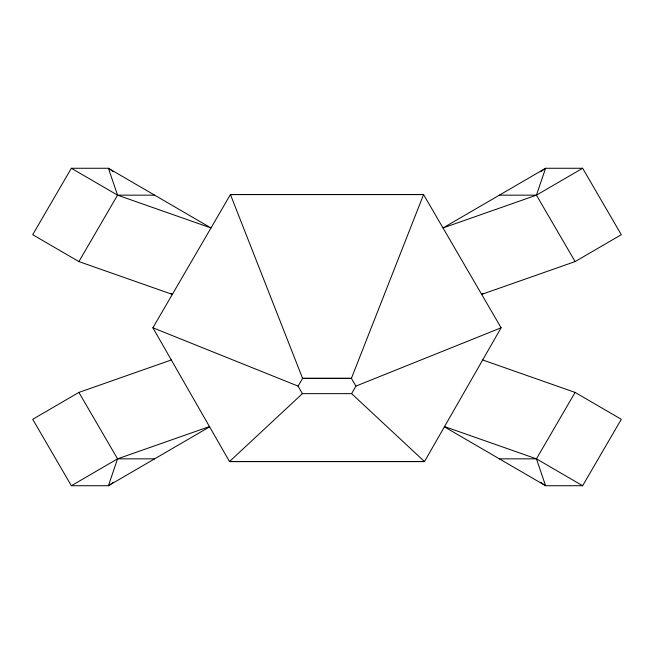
<?xml version="1.0" encoding="UTF-8"?>
<svg xmlns="http://www.w3.org/2000/svg" width="654" height="654" viewBox="0 0 654 654"><rect width="100%" height="100%" fill="white"/><g stroke="black" fill="none" stroke-linecap="round" stroke-linejoin="round"><path stroke-width="0.98" d="M78.897 392.416L117.557 458.846L108.417 485.734L71.36 485.734L32.7 419.304L78.897 392.416L171.315 359.97M575.103 261.584L536.444 195.154L545.583 168.266L582.64 168.266L621.3 234.696L575.103 261.584L481.671 294.39L483.429 293.36M351.607 393.643L424.495 461.569L229.505 461.569L302.393 393.643L351.607 393.643L355.923 386.105L501.111 327.793L423.571 194.557L230.429 194.557L152.889 327.793L229.505 461.569L424.495 461.569L501.111 327.793M71.36 168.266L117.557 195.154L210.989 227.96L108.417 168.266L71.36 168.266L32.7 234.696L78.897 261.584L172.329 294.39L170.571 293.36M78.897 261.584L117.557 195.154L108.417 168.266L113.371 171.716M302.393 393.643L298.077 386.105L302.589 378.347L230.429 194.557L423.571 194.557L351.411 378.347L355.923 386.105M540.629 482.284L545.583 485.734L536.444 458.846L575.103 392.416L621.3 419.304L582.64 485.734L545.583 485.734L444.385 426.841M540.629 171.716L545.583 168.266L443.011 227.96L536.444 195.154L582.64 168.266M113.371 482.284L108.417 485.734L209.615 426.841M71.36 485.734L117.557 458.846L209.468 426.571M117.557 195.154L154.614 195.154M499.386 195.154L536.444 195.154M117.557 458.846L154.614 458.846M499.386 458.846L536.444 458.846L582.64 485.734M482.685 359.97L575.103 392.416M444.532 426.571L536.444 458.846M152.889 327.793L298.077 386.105M351.411 378.347L302.589 378.347L351.411 378.347"/></g></svg>
